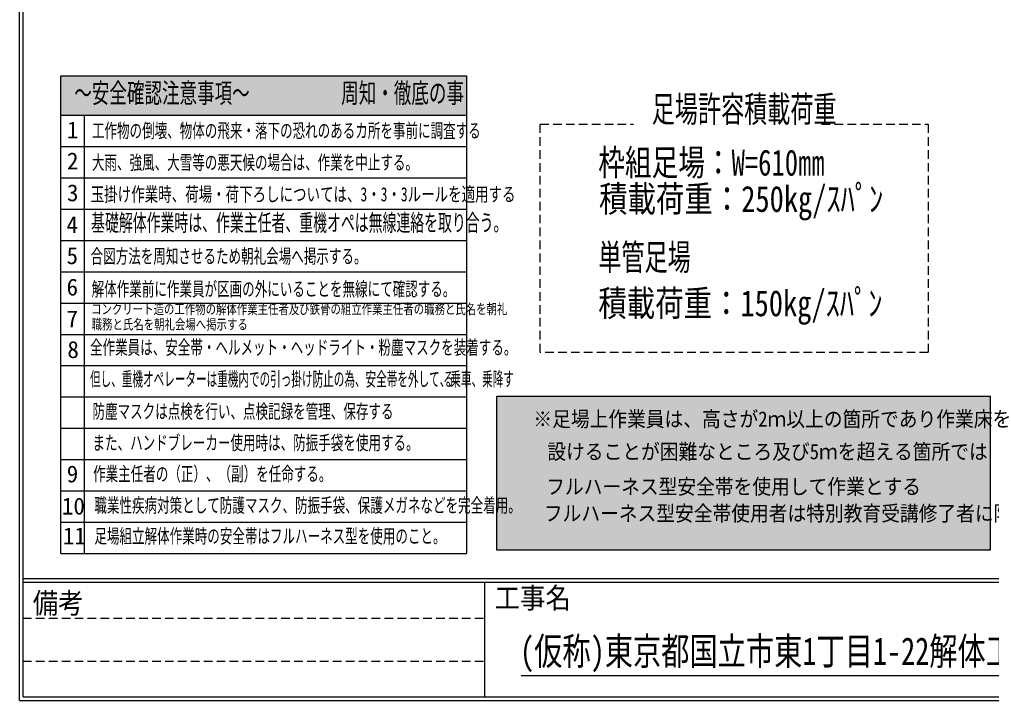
# Model space of a CAD drawing. Units: millimetres, scale not verified. Extents: x -36086 to 36581, y -25429 to 25491.
# Drawn here: x -36086 to -11690, y -25429 to -8333 of the extents above; entities that cross this region are included whole.
import ezdxf
from ezdxf.enums import TextEntityAlignment as Align

# ---------------------------------------------------------------- set-up
doc = ezdxf.new("R2010")
doc.units = ezdxf.units.MM
doc.header["$LTSCALE"] = 180
doc.linetypes.add('DASHED1', pattern=[1.8, 1.2, -0.6])
for name, color, linetype in [('0-0_基準芯', 7, 'Continuous'), ('0-2_50', 7, 'Continuous'), ('0-3_寸法', 7, 'Continuous'), ('0-6_図面枠', 7, 'Continuous'), ('0-D_64', 1, 'Continuous')]:
    doc.layers.add(name, color=color, linetype=linetype)
doc.styles.add('ＭＳ ゴシック', font='')
doc.styles.get('ＭＳ ゴシック').set_extended_font_data('MS Gothic')

msp = doc.modelspace()

# ---------------------------------------------------------------- linework, layer by layer
at = {"layer": '0-0_基準芯'}
for p, q in [((-24102, -17785), (-11721.4, -17785)), ((-24102, -21658.3), (-24102, -17785))]:
    msp.add_line(p, q, dxfattribs=at)
msp.add_lwpolyline([(-11721.4, -17785), (-11721.4, -21658.3), (-24102, -21658.3)], dxfattribs=at)
at = {"layer": '0-2_50'}
for p, q in [((-35048.4, -9751.2), (-24865.2, -9751.2)), ((-35048.4, -21739.8), (-35048.4, -9751.2)), ((-24865.2, -9751.2), (-24865.2, -21739.8)), ((-35048.4, -10733.9), (-24865.2, -10733.9)), ((-34458.8, -10733.9), (-34458.8, -21739.8)), ((-35048.4, -11520), (-24865.2, -11520)), ((-35048.4, -12306.1), (-24865.2, -12306.1)), ((-35048.4, -13092.3), (-24865.2, -13092.3)), ((-35048.4, -13878.4), (-24865.2, -13878.4)), ((-35048.4, -14664.6), (-24865.2, -14664.6)), ((-35048.4, -15450.7), (-24865.2, -15450.7)), ((-35048.4, -16236.8), (-24865.2, -16236.8)), ((-35048.4, -17023), (-24865.2, -17023)), ((-35048.4, -17809.1), (-24865.2, -17809.1)), ((-35048.4, -18595.3), (-24865.2, -18595.3)), ((-35048.4, -19381.4), (-24865.2, -19381.4)), ((-35048.4, -20167.5), (-24865.2, -20167.5)), ((-35048.4, -20953.7), (-24865.2, -20953.7)), ((-35048.4, -21739.8), (-24865.2, -21739.8))]:
    msp.add_line(p, q, dxfattribs=at)
at = {"layer": '0-2_50', "linetype": 'DASHED1'}
msp.add_line((-15954.5, -10964.5), (-13279.8, -10964.5), dxfattribs=at)
msp.add_lwpolyline([(-13279.8, -10964.5), (-13279.8, -16690), (-23017.4, -16690), (-23017.4, -10964.5), (-20677, -10964.5)], dxfattribs=at)
at = {"layer": '0-2_50'}
for points in [[(-24865.2, -9751.2), (-35048.4, -10733.9), (-35048.4, -9751.2)], [(-35048.4, -10733.9), (-24865.2, -9751.2), (-24865.2, -10733.9)]]:
    msp.add_solid(points, dxfattribs=at)
at = {"layer": '0-3_寸法'}
for points in [[(-11721.4, -17785), (-24102, -21658.3), (-24102, -17785)], [(-24102, -21658.3), (-11721.4, -17785), (-11721.4, -21658.3)]]:
    msp.add_solid(points, dxfattribs=at)
at = {"layer": '0-6_図面枠'}
for p, q in [((-36085.5, -25429.2), (-36085.5, 25491.3)), ((-35995.5, -25339.2), (-35995.5, 25401.3)), ((-35995.5, -22369.2), (36490.8, -22369.2)), ((-35995.5, -22459.2), (36490.8, -22459.2)), ((-24409.7, -25339.2), (-24409.7, -22459.2)), ((-23495, -24799.2), (-8291.9, -24799.2)), ((-35995.5, -25339.2), (36490.8, -25339.2)), ((-36085.5, -25429.2), (36580.8, -25429.2))]:
    msp.add_line(p, q, dxfattribs=at)
at = {"layer": '0-6_図面枠', "linetype": 'DASHED1'}
for p, q in [((-35995.5, -23359.2), (-24409.7, -23359.2)), ((-35995.5, -24439.2), (-24409.7, -24439.2))]:
    msp.add_line(p, q, dxfattribs=at)

# ---------------------------------------------------------------- texts
at = {"layer": '0-0_基準芯', "style": 'ＭＳ ゴシック', "width": 0.9}
for s, p in [('※足場上作業員は、高さが2ｍ以上の箇所であり作業床を', (-23188.6, -18668.9)), ('設けることが困難なところ及び5ｍを超える箇所では', (-22837.8, -19487.5)), ('フルハーネス型安全帯を使用して作業とする', (-22867, -20364.5)), ('フルハーネス型安全帯使用者は特別教育受講修了者に限る', (-22925.5, -21036.9))]:
    msp.add_text(s, height=383.1, dxfattribs=at).set_placement(p, align=Align.BOTTOM_LEFT)
at = {"layer": '0-2_50', "style": 'ＭＳ ゴシック'}
for s, height, width, p in [('～安全確認注意事項～', 496.4, 0.65, (-34708.4, -10576.4)), ('足場許容積載荷重', 653.9, 0.65, (-20217.3, -11105.6)), ('工作物の倒壊、物体の飛来・落下の恐れのあるカ所を事前に調査する', 355, 0.65, (-34266.8, -11407.8)), ('大雨、強風、大雪等の悪天候の場合は、作業を中止する。', 355, 0.65, (-34266.8, -12206.4)), ('枠組足場：W=610㎜', 653.9, 0.75, (-21558.7, -12448.2)), ('積載荷重：250㎏/ｽﾊﾟﾝ', 653.9, 0.8, (-21538.9, -13359.8)), ('玉掛け作業時、荷場・荷下ろしについては、3・3・3ルールを適用する', 354.5, 0.7, (-34296.4, -13005)), ('基礎解体作業時は、作業主任者、重機オペは無線連絡を取り合う。', 425.5, 0.6, (-34286.6, -13774.1)), ('単管足場', 653.9, 0.65, (-21558.3, -14823.1)), ('合図方法を周知させるため朝礼会場へ掲示する。', 355, 0.65, (-34299.9, -14559.8)), ('解体作業前に作業員が区画の外にいることを無線にて確認する。', 355, 0.65, (-34273.3, -15382.8)), ('積載荷重：150㎏/ｽﾊﾟﾝ', 653.9, 0.8, (-21558.3, -15978.8)), ('コンクリート造の工作物の解体作業主任者及び鉄骨の組立作業主任者の職務と氏名を朝礼', 255.3, 0.75, (-34286.6, -15805.8)), ('職務と氏名を朝礼会場へ掲示する', 255.3, 0.75, (-34273.3, -16190.7)), ('全作業員は、安全帯・ヘルメット・ヘッドライト・粉塵マスクを装着する。', 355, 0.65, (-34314.3, -16848.1)), ('但し、重機オペレーターは重機内での引っ掛け防止の為、安全帯を外して、乗車、乗降す', 354.5, 0.55, (-34314.3, -17641.9)), ('る', 354.5, 0.55, (-25450.2, -17641.9)), ('防塵マスクは点検を行い、点検記録を管理、保存する', 355, 0.65, (-34252.3, -18453.7)), ('また、ハンドブレーカー使用時は、防振手袋を使用する。', 355, 0.65, (-34252.3, -19242.4)), ('作業主任者の（正）、（副）を任命する。', 355, 0.65, (-34236.5, -20023.3)), ('職業性疾病対策として防護マスク、防振手袋、保護メガネなどを完全着用。', 355, 0.65, (-34204.9, -20812)), ('足場組立解体作業時の安全帯はフルハーネス型を使用のこと。', 355, 0.65, (-34204.9, -21584.9))]:
    msp.add_text(s, height=height, dxfattribs=dict(at, width=width)).set_placement(p, align=Align.BOTTOM_LEFT)
for s, p in [('1', (-34892.9, -11445.7)), ('2', (-34892.9, -12224.4)), ('3', (-34892.9, -13023.7)), ('4', (-34903.2, -13822.9)), ('5', (-34903.2, -14601.6)), ('6', (-34903.2, -15390.6)), ('7', (-34903.2, -16189.9)), ('8', (-34882.7, -16958.4)), ('9', (-34899, -20081.4)), ('10', (-35020.5, -20887.3)), ('11', (-34996.4, -21635.6))]:
    msp.add_text(s, height=424.9, dxfattribs=at).set_placement(p, align=Align.BOTTOM_LEFT)
at = {"layer": '0-6_図面枠', "style": 'ＭＳ ゴシック'}
for s, height, width, p in [('備考', 519.9, 0.9, (-35752.9, -23397.3)), ('工事名', 519.9, 0.9, (-24161.5, -23268.2)), ('(仮称)東京都国立市東1丁目1-22解体工事', 692.7, 0.75, (-23521.8, -24743.3))]:
    msp.add_text(s, height=height, dxfattribs=dict(at, width=width)).set_placement(p, align=Align.BOTTOM_LEFT)
at = {"layer": '0-D_64', "style": 'ＭＳ ゴシック', "width": 0.65}
msp.add_text('周知・徹底の事', height=496.4, dxfattribs=at).set_placement((-28010.5, -10576.4), align=Align.BOTTOM_LEFT)

doc.saveas('drawing.dxf')
